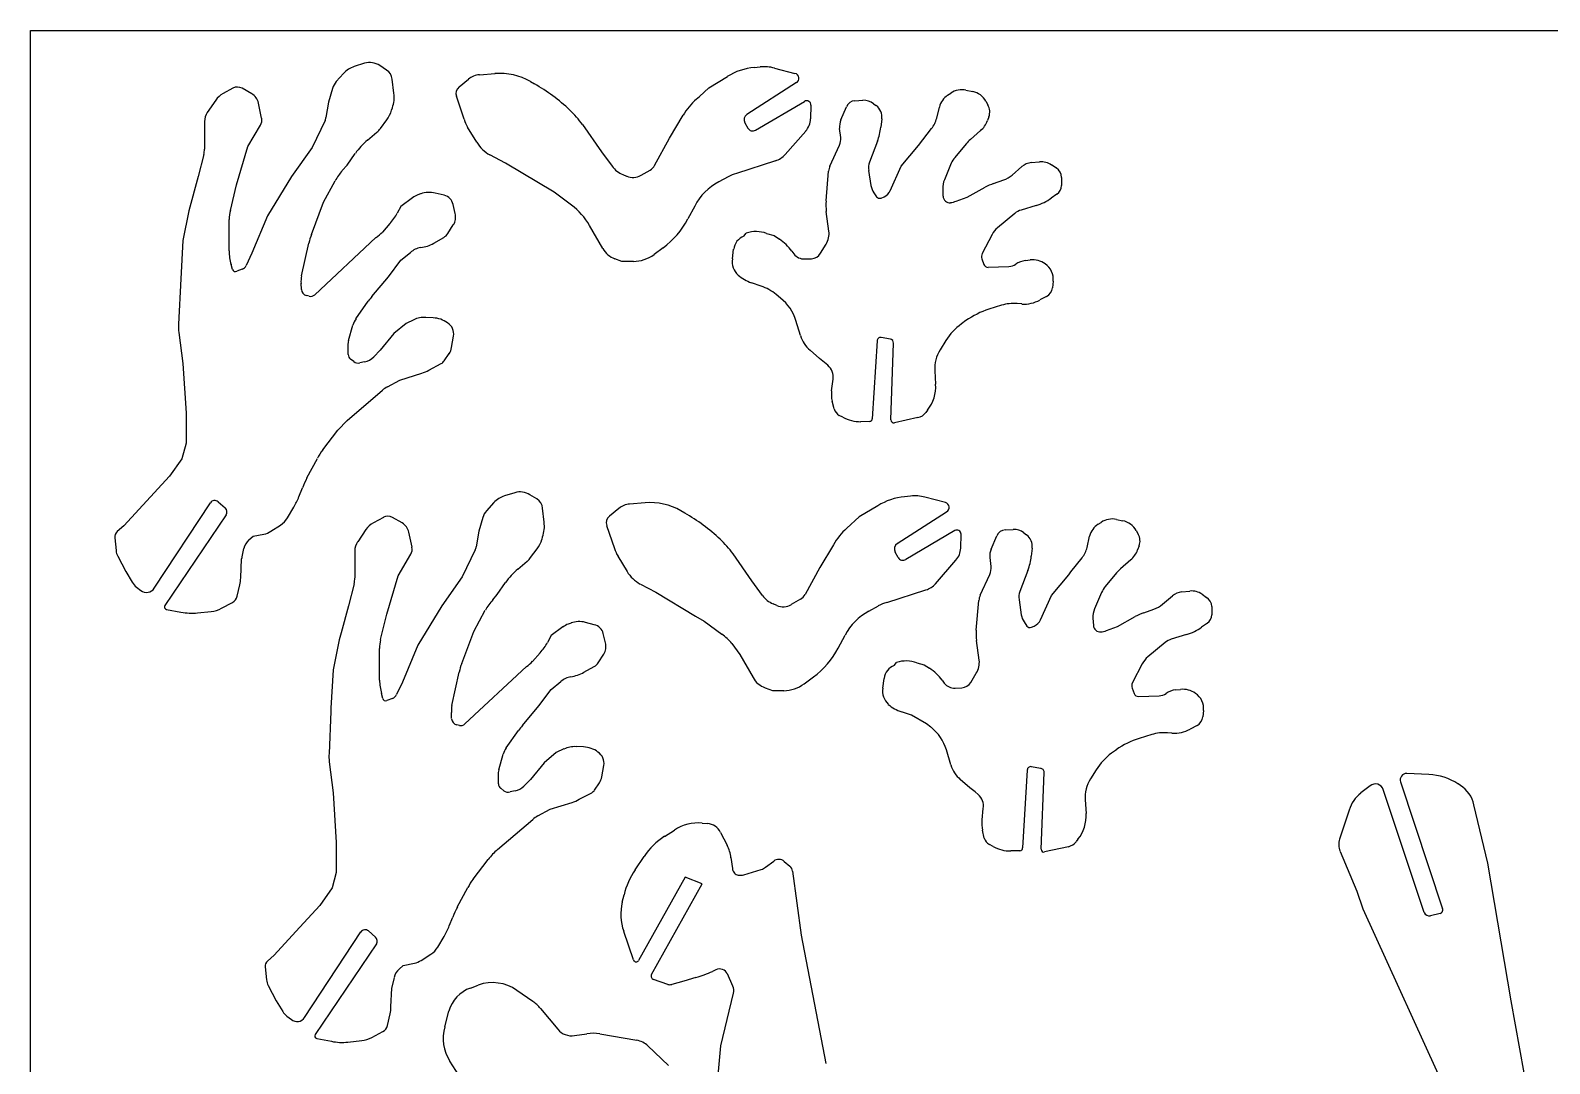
# Model space of a CAD drawing. Extents: x 0 to 611, y 0 to 482.
# Drawn here: x 0 to 250.7, y 311.5 to 482.1 of the extents above; entities that cross this region are included whole.
import ezdxf

# ---------------------------------------------------------------- set-up
doc = ezdxf.new("R2010")
doc.units = 0
doc.layers.add('CYAN', color=4, linetype='CONTINUOUS')

msp = doc.modelspace()

# ---------------------------------------------------------------- linework, layer by layer
at = {"layer": 'CYAN'}
for p, q in [((0, 0), (0, 482.07)), ((0, 482.07), (610.62, 482.07)), ((55.13, 476.65), (53.46, 476.09)), ((51.69, 474.97), (50.47, 473.62)), ((58.78, 475.53), (57.67, 476.26)), ((59.99, 471.71), (59.72, 474.04)), ((70.78, 472.75), (72.31, 474)), ((74.11, 474.73), (76.69, 474.94)), ((111.97, 472.61), (115.03, 474.45)), ((119.48, 475.95), (120.45, 476.05)), ((122.81, 475.84), (126.19, 474.97)), ((33.44, 472.54), (31.81, 471.64)), ((36.53, 471.6), (34.93, 472.51)), ((49.88, 472.47), (49.19, 470.21)), ((82.56, 473.62), (83.18, 473.24)), ((110.41, 471.15), (111.97, 472.61)), ((126.43, 473.45), (118.26, 468.2)), ((151.39, 471.36), (151.91, 471.71)), ((154.41, 472.19), (155.53, 471.98)), ((30.59, 470.53), (29.2, 468.51)), ((38.17, 467.57), (37.64, 470.07)), ((49.19, 470.21), (48.77, 467.68)), ((59.62, 468.89), (59.75, 469.31)), ((71.57, 467.39), (70.32, 471.19)), ((109.91, 470.74), (110.41, 471.15)), ((119.69, 465.59), (127.78, 470.35)), ((128.83, 469.72), (128.76, 467.47)), ((133.76, 467.29), (134.7, 469.45)), ((136.09, 470.45), (137.41, 470.53)), ((139.15, 469.97), (139.6, 469.66)), ((149.58, 467.57), (150.03, 469.41)), ((157.71, 470.38), (158.03, 469.76)), ((28.75, 467.02), (28.75, 462.49)), ((35.91, 462.88), (37.96, 466.42)), ((48.63, 467.19), (46.48, 462.74)), ((57.77, 465.86), (58.82, 467.29)), ((91.15, 466.52), (94.24, 462.04)), ((105.5, 464.27), (107.72, 468.05)), ((117.91, 466.81), (118.43, 465.94)), ((140.51, 467.47), (140.37, 466.07)), ((158.2, 467.81), (157.96, 467.18)), ((55.62, 463.96), (57.18, 465.28)), ((73.69, 463.61), (72.16, 466.11)), ((103.03, 459.78), (105.5, 464.27)), ((127.96, 465.45), (124.55, 461.59)), ((133.76, 464.41), (133.55, 465.9)), ((146.59, 463.05), (148.75, 465.86)), ((156.81, 465.52), (155.14, 464.06)), ((28.61, 461.59), (27.7, 457.94)), ((34.03, 456.58), (35.91, 462.88)), ((46.48, 462.74), (43.07, 457.94)), ((52.28, 459.82), (53.63, 461.77)), ((78.39, 460.13), (75.85, 461.52)), ((94.24, 462.04), (96.01, 459.64)), ((131.96, 459.68), (133.52, 463.12)), ((139.81, 463.78), (138.49, 460.34)), ((143.71, 459.64), (146.59, 463.05)), ((154.45, 463.33), (152.6, 461.11)), ((51.48, 458.92), (52.28, 459.82)), ((86.42, 455.37), (78.39, 460.13)), ((100.78, 458.15), (102.27, 459.02)), ((122.99, 460.55), (116.52, 458.46)), ((138.35, 458.95), (138.73, 456.44)), ((141.9, 455.61), (143.71, 459.64)), ((151.98, 460.13), (150.86, 457.42)), ((162.02, 458.18), (163.66, 459.58)), ((165.19, 460.24), (166.54, 460.37)), ((168.56, 459.85), (169.33, 459.37)), ((27.7, 457.94), (26.17, 452.31)), ((33.02, 452.35), (34.03, 456.58)), ((43.07, 457.94), (39.14, 451.48)), ((48.35, 453.7), (50.3, 457.24)), ((97.78, 458.26), (98.41, 458.01)), ((115.16, 457.91), (113.6, 457.07)), ((131.33, 453.91), (131.75, 458.81)), ((158.96, 456.79), (160.64, 457.39)), ((170.16, 457.8), (170.16, 456.44)), ((63.05, 454.43), (61.15, 453.01)), ((64.41, 455.09), (63.96, 454.91)), ((68.3, 454.85), (66.81, 455.2)), ((89.3, 453.21), (86.42, 455.37)), ((139.22, 455.26), (139.67, 454.6)), ((140.4, 454.4), (140.89, 454.6)), ((150.59, 455.89), (150.62, 454.71)), ((152.78, 453.87), (154.62, 454.54)), ((154.62, 454.54), (157.58, 456.17)), ((169.43, 455.02), (168.49, 454.39)), ((26.17, 452.31), (25.16, 447.37)), ((39.14, 451.48), (36.57, 445.32)), ((46.4, 448.38), (48.35, 453.7)), ((61.15, 453.01), (60.55, 451.89)), ((70.12, 451.85), (69.77, 453.35)), ((109.64, 453.07), (108.53, 450.95)), ((131.78, 448.94), (131.36, 452.2)), ((162.48, 451.85), (159.63, 449.49)), ((165.99, 453.18), (163.52, 452.41)), ((32.81, 445.67), (32.81, 450.88)), ((59.34, 450.19), (58.09, 448.76)), ((68.9, 448.52), (69.8, 449.95)), ((94.48, 446.05), (92.29, 449.87)), ((25.16, 447.37), (24.82, 441.05)), ((44.77, 441.53), (45.95, 446.96)), ((57.04, 447.89), (46.93, 438.44)), ((66.57, 446.92), (68.24, 447.89)), ((117.74, 448.1), (118.16, 448.59)), ((121.49, 448.55), (122.74, 448.21)), ((122.74, 448.21), (123.61, 447.62)), ((130.39, 445.28), (131.33, 446.78)), ((158.72, 448.38), (157.09, 445.25)), ((36.57, 445.32), (35.63, 443.27)), ((59.09, 441.4), (61.15, 444.14)), ((61.15, 444.14), (62.71, 445.43)), ((97.64, 443.93), (96.46, 444.38)), ((99.52, 443.93), (97.64, 443.93)), ((104.42, 446.19), (102.93, 445.08)), ((115.86, 444.35), (116.07, 445.95)), ((125.66, 445.63), (126.01, 445.18)), ((127.78, 444.35), (128.93, 444.38)), ((157.02, 444.35), (157.37, 443.44)), ((164.25, 444.07), (165.02, 444.17)), ((33.37, 442.61), (33.13, 443.44)), ((34.93, 442.64), (34.06, 442.3)), ((56.38, 438.16), (59.09, 441.4)), ((158.06, 442.96), (161.5, 443.09)), ((24.82, 441.05), (24.47, 433.57)), ((44.74, 439.31), (44.67, 440.32)), ((120.59, 439.86), (118.99, 440.42)), ((168.8, 440.66), (168.67, 439.58)), ((45.99, 438.19), (45.57, 438.3)), ((53.74, 434.48), (55.76, 437.39)), ((123.82, 437.88), (123.09, 438.47)), ((160.29, 436.7), (158.2, 436.04)), ((163.63, 436.91), (162.86, 436.98)), ((167.72, 438.16), (166.61, 437.57)), ((63.26, 434.3), (62.02, 433.71)), ((66.46, 434.62), (65.28, 434.68)), ((127.12, 431.69), (126.36, 434.16)), ((154.41, 434.16), (153.65, 433.61)), ((24.5, 432.18), (25.16, 427.07)), ((52.49, 430.86), (53.22, 433.4)), ((59.96, 432.01), (57.74, 429.29)), ((62.02, 433.71), (59.96, 432.01)), ((69.52, 429.71), (69.83, 431.59)), ((141.93, 431.11), (140.41, 431.38)), ((52.45, 428.57), (52.45, 430.41)), ((57.74, 429.29), (56.66, 428.18)), ((130.22, 427.91), (128.69, 429.26)), ((139.74, 430.82), (138.94, 417.97)), ((142.03, 417.76), (142.45, 430.44)), ((151.11, 430.86), (150.14, 429.33)), ((25.16, 427.07), (25.69, 418.87)), ((53.36, 427.39), (52.84, 427.8)), ((55.16, 427.35), (54.37, 427.18)), ((65.77, 425.99), (67.82, 427.07)), ((68.3, 427.52), (69.14, 428.71)), ((131.09, 427.24), (130.22, 427.91)), ((131.61, 426.79), (131.09, 427.24)), ((58.96, 423.25), (60.97, 424.33)), ((60.97, 424.33), (64.58, 425.47)), ((132.23, 422.59), (132.48, 424.5)), ((149.27, 425.89), (149.41, 423.67)), ((52.31, 417.68), (58.09, 422.66)), ((25.69, 418.87), (25.69, 413.93)), ((132.65, 419.6), (132.34, 420.88)), ((148.09, 419.39), (147.81, 419)), ((50.75, 416.09), (52.31, 417.68)), ((134.08, 418.21), (133.49, 418.52)), ((138.49, 417.51), (137.03, 417.47)), ((146.48, 418.17), (142.6, 417.3)), ((25.69, 413.93), (24.99, 411.36)), ((48.25, 412.82), (50.75, 416.09)), ((24.99, 411.36), (22.94, 408.47)), ((45.64, 408.19), (47.38, 411.43)), ((22.94, 408.47), (15.43, 400.27)), ((44.32, 405.1), (44.91, 406.56)), ((20.44, 389.98), (29.72, 404.09)), ((30.97, 404.27), (32.15, 403.26)), ((76.48, 404.13), (75.29, 402.77)), ((79.95, 405.76), (78.25, 405.24)), ((83.6, 404.72), (82.45, 405.41)), ((101.47, 404.09), (98.9, 403.88)), ((145.27, 405.2), (144.29, 405.1)), ((151.01, 404.12), (147.64, 405.03)), ((32.29, 402.11), (22.21, 387.16)), ((42.41, 401.59), (43.49, 403.36)), ((58.26, 401.69), (56.63, 400.79)), ((61.36, 400.76), (59.75, 401.66)), ((74.67, 401.66), (74.01, 399.4)), ((84.79, 400.9), (84.54, 403.22)), ((97.12, 403.15), (95.56, 401.9)), ((108.01, 402.39), (107.35, 402.77)), ((136.79, 401.77), (134.74, 399.89)), ((139.85, 403.61), (136.79, 401.77)), ((143.08, 397.35), (151.21, 402.6)), ((179.23, 401.35), (180.31, 401.14)), ((15.43, 400.27), (14.35, 399.33)), ((36.77, 398.57), (38.55, 398.92)), ((39.7, 399.4), (41.3, 400.41)), ((55.37, 399.68), (54.02, 397.66)), ((62.99, 396.76), (62.47, 399.23)), ((74.01, 399.4), (73.59, 396.83)), ((95.11, 400.34), (96.4, 396.55)), ((152.57, 399.5), (144.47, 394.74)), ((153.54, 396.62), (153.61, 398.92)), ((160.91, 399.61), (162.2, 399.68)), ((163.97, 399.16), (164.42, 398.81)), ((176.21, 400.55), (176.73, 400.86)), ((182.5, 399.5), (182.85, 398.92)), ((13.94, 398.32), (14.15, 396.2)), ((34.93, 395.16), (35.24, 396.55)), ((36.08, 397.97), (36.77, 398.57)), ((73.42, 396.31), (71.26, 391.89)), ((82.56, 395.05), (83.63, 396.48)), ((84.44, 398.05), (84.54, 398.46)), ((132.55, 397.18), (130.29, 393.42)), ((158.58, 396.44), (159.49, 398.63)), ((165.33, 396.62), (165.19, 395.26)), ((174.4, 396.73), (174.82, 398.6)), ((182.99, 397), (182.74, 396.31)), ((14.42, 395.26), (15.74, 392.76)), ((34.73, 391.68), (34.87, 394.85)), ((53.53, 396.17), (53.53, 391.68)), ((60.7, 392.03), (62.78, 395.61)), ((80.44, 393.14), (82, 394.43)), ((96.98, 395.26), (98.48, 392.76)), ((119.06, 391.19), (115.97, 395.68)), ((143.22, 395.05), (142.73, 395.96)), ((149.37, 390.71), (152.74, 394.6)), ((158.55, 393.56), (158.38, 395.05)), ((171.73, 392.69), (173.57, 395.02)), ((181.6, 394.67), (179.93, 393.21)), ((15.74, 392.76), (16.82, 390.99)), ((58.85, 385.7), (60.7, 392.03)), ((71.26, 391.89), (67.89, 387.1)), ((120.83, 388.8), (119.06, 391.19)), ((130.29, 393.42), (127.85, 388.97)), ((156.77, 388.83), (158.34, 392.27)), ((164.63, 392.93), (163.31, 389.46)), ((168.53, 388.8), (171.41, 392.2)), ((171.41, 392.2), (171.73, 392.69)), ((179.27, 392.52), (177.39, 390.26)), ((17.52, 390.19), (18.25, 389.63)), ((34.13, 388.66), (34.55, 390.57)), ((53.43, 390.71), (52.52, 387.1)), ((76.3, 388.07), (77.06, 388.97)), ((77.06, 388.97), (78.42, 390.92)), ((100.67, 390.67), (103.21, 389.32)), ((103.21, 389.32), (109.78, 385.36)), ((141.34, 387.65), (147.81, 389.7)), ((166.72, 384.77), (168.53, 388.8)), ((176.8, 389.29), (175.65, 386.57)), ((186.85, 387.34), (188.48, 388.73)), ((190.01, 389.39), (191.36, 389.53)), ((193.38, 389), (194.11, 388.48)), ((22.45, 386.5), (24.85, 386.05)), ((27.6, 385.91), (29.86, 386.15)), ((31.56, 386.68), (33.37, 387.65)), ((52.52, 387.1), (51.31, 382.64)), ((67.89, 387.1), (63.96, 380.59)), ((73.17, 382.82), (75.08, 386.36)), ((123.2, 387.16), (122.57, 387.41)), ((127.09, 388.17), (125.59, 387.3)), ((138.39, 386.19), (139.95, 387.06)), ((156.11, 383.06), (156.53, 387.97)), ((163.17, 388.1), (163.55, 385.6)), ((183.79, 385.95), (185.42, 386.54)), ((194.98, 386.96), (194.98, 385.6)), ((57.81, 381.5), (58.85, 385.7)), ((89.23, 384.25), (88.78, 384.07)), ((93.05, 383.96), (91.6, 384.35)), ((109.78, 385.36), (111.2, 384.56)), ((111.2, 384.56), (114.12, 382.4)), ((164.01, 384.42), (164.46, 383.75)), ((165.22, 383.55), (165.68, 383.75)), ((175.37, 385.04), (175.45, 383.86)), ((177.6, 382.99), (179.44, 383.69)), ((179.44, 383.69), (182.36, 385.32)), ((194.25, 384.21), (193.31, 383.55)), ((50.99, 381.46), (49.95, 376.52)), ((51.31, 382.64), (50.99, 381.46)), ((71.19, 377.57), (73.17, 382.82)), ((85.93, 382.16), (85.34, 381.05)), ((87.88, 383.59), (85.93, 382.16)), ((94.93, 380.98), (94.55, 382.51)), ((133.31, 380.11), (134.46, 382.23)), ((156.6, 378.09), (156.15, 381.36)), ((190.81, 382.33), (188.3, 381.56)), ((57.64, 374.83), (57.64, 380.04)), ((63.96, 380.59), (61.39, 374.48)), ((84.16, 379.34), (82.87, 377.92)), ((93.72, 377.68), (94.62, 379.1)), ((115.79, 380.87), (117.11, 379.06)), ((117.11, 379.06), (119.27, 375.24)), ((187.3, 381.05), (184.45, 378.68)), ((49.95, 376.52), (49.6, 370.2)), ((69.56, 370.65), (70.78, 376.15)), ((81.86, 377.05), (71.71, 367.59)), ((91.36, 376.11), (93.05, 377.05)), ((142.56, 377.26), (142.97, 377.72)), ((146.31, 377.68), (147.53, 377.36)), ((147.53, 377.36), (148.4, 376.77)), ((183.51, 377.5), (181.88, 374.41)), ((61.39, 374.48), (60.45, 372.46)), ((85.93, 373.26), (87.53, 374.58)), ((127.72, 374.23), (129.25, 375.34)), ((140.68, 373.5), (140.89, 375.1)), ((150.49, 374.79), (150.83, 374.33)), ((155.21, 374.44), (156.11, 375.97)), ((58.15, 371.8), (57.95, 372.6)), ((59.75, 371.8), (58.82, 371.45)), ((83.92, 370.55), (85.93, 373.26)), ((121.25, 373.57), (122.47, 373.09)), ((122.47, 373.09), (124.34, 373.09)), ((152.6, 373.5), (153.72, 373.57)), ((181.84, 373.47), (182.15, 372.6)), ((182.89, 372.14), (186.29, 372.25)), ((189.04, 373.22), (189.83, 373.3)), ((49.57, 369.64), (49.29, 362.72)), ((49.6, 370.2), (49.57, 369.64)), ((69.52, 368.46), (69.49, 369.47)), ((81.2, 367.31), (83.92, 370.55)), ((145.41, 369.02), (143.78, 369.58)), ((147.91, 367.63), (145.41, 369.02)), ((193.63, 369.82), (193.49, 368.74)), ((70.81, 367.35), (70.39, 367.45)), ((78.53, 363.63), (80.58, 366.52)), ((148.64, 367.03), (147.91, 367.63)), ((188.41, 366.06), (187.68, 366.13)), ((192.55, 367.31), (191.4, 366.73)), ((91.28, 363.8), (90.07, 363.84)), ((185.08, 365.82), (183.02, 365.2)), ((49.33, 361.34), (49.95, 356.19)), ((77.31, 360.01), (78.04, 362.59)), ((84.79, 361.16), (82.56, 358.42)), ((86.8, 362.86), (84.79, 361.16)), ((88.05, 363.46), (86.8, 362.86)), ((151.91, 360.82), (151.18, 363.32)), ((179.23, 363.32), (178.43, 362.76)), ((77.24, 357.72), (77.24, 359.56)), ((94.31, 358.87), (94.66, 360.74)), ((164.53, 359.98), (163.76, 347.12)), ((166.72, 360.26), (165.22, 360.53)), ((166.82, 346.91), (167.31, 359.6)), ((175.9, 360.01), (174.96, 358.52)), ((230.82, 359.25), (227.17, 359.42)), ((49.95, 356.19), (50.47, 348.02)), ((78.14, 356.57), (77.66, 356.96)), ((79.99, 356.54), (79.19, 356.36)), ((82.56, 358.42), (81.44, 357.34)), ((90.59, 355.15), (92.64, 356.23)), ((93.13, 356.68), (93.92, 357.86)), ((155.04, 357.06), (153.47, 358.42)), ((155.91, 356.4), (155.04, 357.06)), ((156.43, 355.94), (155.91, 356.4)), ((221.12, 357.37), (219.59, 356.19)), ((230.06, 336.48), (223.28, 356.75)), ((226.13, 358.03), (233.08, 337.07)), ((236.03, 357.44), (235.62, 357.68)), ((85.79, 353.51), (89.41, 354.62)), ((157.06, 351.74), (157.27, 353.65)), ((174.09, 355.04), (174.23, 352.82)), ((240.55, 344.58), (238.26, 354.25)), ((77.1, 346.84), (82.91, 351.81)), ((83.74, 352.4), (85.79, 353.51)), ((110.86, 351.22), (111.76, 351.15)), ((217.64, 353.38), (216.08, 348.58)), ((104.67, 349.03), (106.3, 350.07)), ((113.92, 349.69), (114.99, 347.57)), ((157.44, 348.75), (157.16, 350.04)), ((172.9, 348.55), (172.6, 348.16)), ((50.47, 348.02), (50.47, 343.09)), ((158.9, 347.36), (158.27, 347.68)), ((163.28, 346.66), (161.82, 346.63)), ((171.31, 347.33), (167.38, 346.46)), ((216.15, 346.56), (218.9, 339.99)), ((73.07, 341.94), (75.57, 345.2)), ((99.8, 343.5), (101.3, 345.73)), ((115.62, 345.52), (115.86, 343.71)), ((117.74, 342.7), (120.62, 343.57)), ((121.32, 343.96), (122.68, 344.96)), ((124.41, 344.89), (125.35, 344.09)), ((244.41, 321.91), (240.55, 344.58)), ((50.47, 343.09), (49.78, 340.51)), ((108.07, 342.32), (100.39, 328.55)), ((102.51, 326.23), (110.89, 341.17)), ((110.89, 341.17), (108.07, 342.32)), ((125.8, 343.3), (127.19, 332.72)), ((49.78, 340.51), (47.76, 337.63)), ((70.46, 337.35), (72.2, 340.58)), ((97.68, 338.15), (97.99, 339.37)), ((218.9, 339.99), (219.94, 337.07)), ((47.76, 337.63), (43.8, 333.35)), ((219.94, 337.07), (234.33, 305.51)), ((232.66, 336.31), (231.07, 335.92)), ((69.14, 334.25), (69.7, 335.72)), ((43.8, 333.35), (40.22, 329.42)), ((45.26, 319.13), (54.54, 333.25)), ((57.11, 331.27), (47, 316.32)), ((55.79, 333.42), (56.94, 332.41)), ((67.23, 330.74), (68.27, 332.51)), ((99.52, 328.63), (97.93, 333.35)), ((127.19, 332.72), (131.26, 311.52)), ((40.22, 329.42), (39.14, 328.45)), ((64.52, 328.55), (66.08, 329.56)), ((38.76, 327.47), (38.96, 325.36)), ((60.86, 327.13), (61.53, 327.72)), ((61.53, 327.72), (63.37, 328.1)), ((113.15, 327.02), (112.56, 326.75)), ((115.93, 324.31), (115.03, 326.33)), ((39.25, 324.42), (40.57, 321.91)), ((59.51, 320.87), (59.68, 324)), ((59.68, 324), (60.07, 325.7)), ((72.62, 324), (73.9, 324.49)), ((80.3, 323.62), (82.91, 321.81)), ((105.19, 324.59), (102.86, 325.39)), ((107.87, 325.15), (105.88, 324.59)), ((109.85, 325.74), (107.87, 325.15)), ((40.57, 321.91), (41.65, 320.14)), ((113.98, 314.44), (116.07, 323.13)), ((248.38, 300.01), (244.41, 321.91)), ((42.34, 319.37), (43.07, 318.79)), ((58.96, 317.81), (59.37, 319.76)), ((68.38, 317.6), (69.07, 320.18)), ((84.19, 320.63), (85.62, 318.92)), ((85.62, 318.92), (87.04, 317.18)), ((56.35, 315.83), (58.19, 316.81)), ((89.79, 316.15), (91.84, 316.46)), ((94, 316.42), (100.08, 315.38)), ((47.27, 315.69), (49.67, 315.2)), ((52.42, 315.07), (54.68, 315.31)), ((101.92, 314.44), (105.33, 311.21)), ((112.84, 302.41), (113.98, 314.44)), ((71.23, 308.84), (69.25, 311.9))]:
    msp.add_line(p, q, dxfattribs=at)
for centre, radius, start, end in [((55.99, 473.76), 3.01, 56.1706, 106.6222), ((54.55, 472.4), 3.85, 106.4657, 137.9979), ((57.67, 473.79), 2.06, 6.7629, 57.3719), ((74.37, 471.51), 3.24, 94.5423, 129.5847), ((77.47, 464.72), 10.25, 60.2548, 94.4151), ((120.5, 465.56), 10.45, 95.6239, 121.6163), ((121.06, 469.51), 6.57, 74.5151, 95.3321), ((126, 474.16), 0.831, 300.8267, 77.0722), ((33.53, 468.52), 3.56, 118.9697, 145.718), ((34.15, 471.19), 1.53, 59.3332, 117.9061), ((35.35, 469.58), 2.34, 12.1727, 59.7483), ((52.74, 471.73), 2.95, 140.236, 165.4403), ((54.54, 471.04), 5.5, 341.6121, 6.9668), ((71.67, 471.64), 1.43, 129.0059, 198.4061), ((67.79, 446.3), 31.03, 46.8207, 60.2541), ((153.74, 468.98), 3.28, 78.1338, 123.8512), ((154.86, 468.79), 3.26, 29.2199, 78.2588), ((54.17, 470.61), 5.72, 324.4546, 342.4153), ((75.06, 454.42), 20.13, 36.9433, 46.0744), ((117.82, 462.04), 11.75, 132.2946, 149.2383), ((128.14, 469.77), 0.687, 356.3956, 121.3868), ((136.2, 468.84), 1.62, 93.8893, 157.9302), ((137.52, 467.88), 2.65, 52.0314, 92.4076), ((138.12, 467.76), 2.41, 352.9719, 51.9778), ((153.24, 468.63), 3.3, 124.0959, 166.2758), ((156.02, 468.6), 2.32, 340.2445, 29.9849), ((31.37, 467.04), 2.62, 145.9415, 180.5334), ((36.58, 467.27), 1.62, 328.5185, 10.7135), ((46.99, 467.92), 1.8, 336.0773, 352.2188), ((77.66, 469.4), 6.41, 198.2806, 210.9296), ((118.78, 467.33), 1.01, 120.9638, 210.9638), ((125.56, 467.57), 3.2, 318.421, 358.0938), ((136.23, 466.21), 2.69, 156.2701, 186.5717), ((145.11, 468.7), 4.61, 322.0522, 345.7901), ((154.16, 468.56), 4.04, 311.0007, 340.0173), ((62.55, 455.67), 10.8, 129.9315, 145.6619), ((55.07, 468), 3.45, 307.7543, 321.664), ((119.23, 466.39), 0.918, 209.327, 299.6531), ((131.36, 464.2), 2.41, 333.4032, 4.9052), ((130.71, 467.21), 9.72, 339.3507, 353.2837), ((159.23, 459.48), 6.14, 131.7232, 141.1651), ((24.89, 462.62), 3.85, 344.4994, 358.0657), ((78.62, 466.55), 5.74, 210.7937, 241.1483), ((121.93, 463.83), 3.45, 287.8642, 319.5159), ((57.98, 453.07), 8.74, 138.045, 151.5037), ((99.55, 462.33), 4.44, 217.2839, 246.5906), ((101.24, 460.81), 2.06, 299.8483, 330.1517), ((134.39, 458.63), 2.65, 156.7114, 176.1477), ((141.07, 459.38), 2.75, 159.5862, 189.0904), ((155.44, 458.61), 3.78, 138.6245, 156.2967), ((165.48, 457.46), 2.79, 95.9389, 130.7291), ((166.83, 457.34), 3.04, 55.4755, 95.4911), ((168.3, 457.81), 1.86, 359.5705, 56.5061), ((99.46, 460.42), 2.63, 246.5715, 300.1103), ((118.16, 448.59), 9.63, 118.2452, 152.2725), ((118.85, 450.78), 8.02, 106.9163, 117.3842), ((141.51, 456.91), 2.81, 189.4379, 215.7605), ((154.04, 456.05), 3.46, 156.8042, 182.6656), ((162.03, 448.12), 9.2, 109.4974, 118.9787), ((159.12, 461.63), 4.51, 289.7075, 310.1555), ((168.49, 456.4), 1.67, 304.1146, 1.4095), ((65.1, 451.67), 3.43, 109.3259, 126.5035), ((65.79, 451.24), 4.09, 75.4983, 109.6549), ((67.81, 452.9), 2.01, 13.0607, 75.7772), ((139.4, 453.22), 8.1, 175.1701, 187.2504), ((140.17, 454.98), 0.625, 217.2085, 291.4016), ((140.07, 456.44), 2.01, 294.2316, 335.7684), ((151.77, 454.77), 1.15, 183.2325, 275.0227), ((151.23, 457.89), 4.3, 278.5856, 291.0882), ((163.44, 461.64), 8.84, 286.7942, 304.898), ((39, 450.74), 6.19, 164.9727, 178.7013), ((52.9, 456.05), 8.71, 317.6846, 331.4693), ((67.8, 451.26), 2.39, 326.67, 14.4053), ((82.96, 444.52), 10.76, 29.8345, 53.8661), ((164.35, 449.63), 2.91, 106.5665, 129.956), ((96.06, 457.54), 14.1, 306.3734, 332.1394), ((119.78, 443.85), 5.01, 69.9266, 108.8369), ((128.47, 448.51), 3.34, 328.7875, 7.3066), ((161.95, 446.67), 3.65, 129.4708, 152.0854), ((56.5, 444.4), 10.86, 158.5004, 166.3791), ((54.18, 452.4), 5.34, 302.4903, 317.1209), ((63.65, 452.29), 6.11, 277.164, 298.5562), ((67.29, 449.56), 1.91, 299.6657, 327.1223), ((118.78, 445.58), 2.73, 112.33, 172.1635), ((119.12, 440.92), 8.07, 35.7435, 56.1293), ((41.08, 445.69), 8.27, 180.167, 195.7904), ((65.05, 442.66), 3.62, 100.174, 130.1698), ((97.78, 447.96), 3.82, 210.0599, 249.7169), ((99.5, 449.6), 5.67, 270.175, 307.1784), ((118.93, 443.93), 3.1, 172.1608, 226.6252), ((127.66, 446.39), 2.04, 216.1693, 273.3723), ((128.8, 446.23), 1.85, 274.0582, 329.3146), ((158.09, 444.72), 1.13, 151.7554, 199.1571), ((164.61, 440.54), 3.55, 95.8404, 124.1597), ((165.38, 440.59), 3.6, 54.2561, 95.777), ((33.85, 442.75), 0.498, 196.1799, 295.1576), ((34.47, 443.86), 1.31, 290.9049, 332.8508), ((48.95, 440.57), 4.29, 167.016, 183.41), ((121.32, 447.03), 7.01, 229.8291, 250.5798), ((158.06, 443.69), 0.736, 199.8725, 270.2761), ((161.4, 445.22), 2.13, 272.8808, 305.0944), ((165.83, 441.02), 2.99, 353.1865, 56.5167), ((45.84, 439.37), 1.1, 183.2527, 255.9547), ((117.78, 431.83), 8.51, 51.3376, 70.6933), ((166.83, 439.78), 1.85, 299.0253, 353.9299), ((46.23, 439.17), 1.01, 256.0118, 313.4392), ((64.83, 430.66), 11.3, 138.3968, 143.4154), ((119.06, 431.9), 7.64, 17.1692, 51.4389), ((162.31, 430.1), 6.9, 85.481, 107.0524), ((164.01, 442.24), 5.35, 265.8313, 299.0801), ((56.62, 432.42), 3.53, 144.434, 163.9739), ((65, 430.61), 4.09, 86.0807, 115.1587), ((66.3, 430.29), 4.33, 53.769, 87.9063), ((67.76, 431.98), 2.11, 349.29, 58.5767), ((161.99, 423.63), 12.97, 106.9607, 125.7334), ((32.63, 433.09), 8.18, 176.599, 186.3639), ((132.13, 433.2), 5.23, 196.748, 228.8511), ((140.34, 430.78), 0.603, 83.8208, 176.0943), ((159.23, 425.91), 9.51, 125.9348, 148.6152), ((54.08, 430.51), 1.63, 167.4875, 183.3646), ((67.02, 430.09), 2.53, 326.8577, 351.4334), ((141.82, 430.49), 0.629, 355.8048, 80.3727), ((155.2, 426.22), 5.94, 148.438, 183.1603), ((53.4, 428.56), 0.948, 179.6374, 233.4927), ((54.09, 428.36), 1.21, 233.144, 283.3194), ((54.49, 430.32), 3.05, 282.8619, 315.4814), ((67.19, 428.23), 1.32, 298.5383, 327.8135), ((129.91, 424.83), 2.59, 352.5979, 48.9738), ((62.24, 432.38), 7.3, 288.7478, 298.9071), ((61.02, 419.26), 4.49, 117.3318, 130.7748), ((136.85, 422.01), 4.66, 172.8639, 193.9873), ((143.08, 423.28), 6.34, 322.1701, 3.5342), ((134.3, 420.01), 1.69, 193.926, 241.4263), ((145.99, 420.42), 2.3, 282.2926, 322.0438), ((136.94, 423.42), 5.94, 241.2496, 270.9515), ((138.46, 418), 0.487, 274.2638, 356.4951), ((142.5, 417.76), 0.467, 180.0995, 281.9886), ((56.41, 406.75), 10.18, 143.3683, 152.6209), ((59.15, 401.15), 15.23, 152.4767, 159.208), ((30.42, 403.62), 0.849, 49.7002, 146.0992), ((33.57, 409.19), 11.5, 329.5808, 339.2014), ((79.26, 401.47), 3.85, 120.4075, 136.3063), ((79.45, 401.53), 3.9, 108.0286, 123.325), ((80.82, 402.88), 3.01, 57.2687, 106.8945), ((82.49, 402.98), 2.07, 6.8231, 57.3117), ((99.19, 400.66), 3.24, 95.1547, 129.6445), ((102.27, 393.91), 10.21, 60.1948, 94.4751), ((145.31, 394.7), 10.45, 95.6028, 121.5452), ((145.98, 398.66), 6.58, 75.4205, 96.1603), ((150.81, 403.32), 0.826, 299.1296, 76.1188), ((31.58, 402.61), 0.865, 325.0048, 48.728), ((39.3, 403.4), 3.6, 303.7789, 329.8197), ((58.97, 400.34), 1.53, 59.3359, 117.9034), ((77.5, 400.81), 2.96, 138.2955, 163.2819), ((96.47, 400.79), 1.43, 129.1206, 198.4096), ((92.64, 375.45), 31.01, 46.8579, 60.2931), ((178.56, 398.13), 3.29, 78.1737, 123.8113), ((15.09, 398.44), 1.16, 129.6154, 185.7273), ((37.86, 402.13), 3.29, 282.0747, 303.8873), ((58.29, 397.64), 3.56, 117.9069, 145.1216), ((60.17, 398.73), 2.35, 12.2074, 59.7136), ((79.32, 400.22), 5.51, 341.3904, 7.0766), ((142.67, 391.24), 11.74, 132.5378, 149.6189), ((152.92, 398.9), 0.695, 1.0479, 120.1741), ((160.97, 397.99), 1.62, 92.0687, 156.4153), ((162.39, 397.04), 2.65, 53.1579, 94.0839), ((162.97, 396.93), 2.38, 352.561, 52.3886), ((178.01, 397.79), 3.3, 123.1849, 165.7731), ((179.63, 397.94), 3.27, 28.6353, 77.9773), ((180.83, 397.81), 2.31, 339.5332, 28.7147), ((16.79, 396.47), 2.66, 185.678, 206.9825), ((37.67, 396.08), 2.47, 130.1253, 169.0917), ((56.15, 396.14), 2.62, 144.5544, 179.4061), ((61.39, 396.46), 1.62, 328.5934, 10.6385), ((71.82, 397.13), 1.8, 332.7498, 350.3803), ((79.03, 399.83), 5.69, 323.9315, 341.7157), ((102.49, 398.55), 6.41, 198.1566, 210.8517), ((99.85, 383.56), 20.17, 36.9509, 46.0667), ((143.62, 396.48), 1.02, 121.482, 210.4455), ((150.32, 396.73), 3.23, 318.7648, 358.0446), ((161.05, 395.37), 2.7, 156.5324, 186.7927), ((169.89, 397.88), 4.66, 322.1677, 345.6747), ((178.97, 397.74), 4.03, 310.6144, 339.2321), ((36.42, 394.68), 1.57, 162.2108, 173.9008), ((79.72, 397.03), 3.46, 311.2424, 325.1495), ((143.99, 395.49), 0.888, 209.5698, 302.3577), ((155.52, 396.35), 9.73, 339.4556, 353.5865), ((28.04, 392.16), 6.7, 346.2815, 355.9005), ((49.67, 391.59), 3.86, 346.7361, 1.2827), ((87.38, 384.83), 10.83, 129.866, 145.8022), ((103.38, 395.71), 5.72, 211.0363, 241.6954), ((156.16, 393.29), 2.41, 335.0417, 6.3812), ((184.04, 388.62), 6.16, 131.8292, 140.7168), ((19.43, 392.54), 3.04, 210.7978, 230.9658), ((19.19, 390.78), 1.48, 230.617, 327.4411), ((32.64, 388.99), 1.53, 298.4631, 347.3619), ((124.4, 391.46), 4.45, 216.7772, 245.71), ((126.02, 389.95), 2.07, 301.0324, 332.0402), ((146.78, 393.01), 3.47, 287.3244, 318.413), ((159.18, 387.7), 2.66, 154.7561, 174.1957), ((165.89, 388.5), 2.75, 159.5943, 188.2821), ((180.31, 387.83), 3.8, 140.2289, 157.4284), ((190.31, 386.59), 2.81, 96.1021, 130.566), ((191.66, 386.5), 3.04, 55.438, 95.5286), ((22.56, 386.91), 0.424, 144.0384, 255.9279), ((29.35, 390.85), 4.72, 276.1468, 297.9168), ((82.76, 382.17), 8.74, 137.5651, 151.3214), ((124.26, 389.57), 2.64, 246.2373, 300.3609), ((142.96, 377.72), 9.63, 118.3723, 152.0634), ((143.75, 379.99), 8.03, 107.4976, 118.3022), ((178.8, 385.22), 3.43, 156.6792, 182.8693), ((183.98, 390.79), 4.49, 288.7109, 309.6841), ((193.12, 386.91), 1.86, 1.5604, 57.8807), ((26.67, 394.84), 8.97, 258.3034, 275.9469), ((89.93, 380.84), 3.43, 109.5915, 126.8288), ((90.58, 380.39), 4.09, 75.6473, 109.2939), ((92.61, 382.01), 2.01, 14.3923, 77.2346), ((166.33, 386), 2.81, 188.0585, 214.1334), ((164.97, 384.12), 0.625, 215.9188, 294.1061), ((164.87, 385.62), 2.04, 293.4822, 335.1776), ((176.56, 383.89), 1.11, 181.4449, 275.1474), ((186.78, 377.27), 9.18, 109.0341, 118.7562), ((193.31, 385.59), 1.67, 304.1295, 0.3942), ((63.82, 380.04), 6.19, 166.3785, 180.0104), ((107.71, 373.71), 10.8, 41.544, 53.6027), ((164.18, 382.38), 8.1, 175.17, 187.2505), ((176.19, 387.1), 4.34, 276.1893, 288.9456), ((189.1, 378.77), 2.91, 105.8712, 128.345), ((188.25, 390.77), 8.81, 286.875, 305.0396), ((77.65, 385.12), 8.7, 318.4107, 332.0941), ((92.61, 380.4), 2.39, 327.1347, 14), ((120.83, 386.65), 14.1, 306.6692, 332.3425), ((186.8, 375.85), 3.68, 129.8162, 153.434), ((81.38, 373.83), 10.86, 159.8567, 167.6786), ((78.9, 381.5), 5.34, 303.6416, 317.9531), ((92.11, 378.71), 1.91, 299.5565, 327.2613), ((143.57, 374.75), 2.7, 111.9625, 172.531), ((144.57, 372.96), 5.03, 69.758, 108.5963), ((143.99, 370.03), 8.05, 36.2238, 56.8177), ((153.28, 377.74), 3.34, 328.0726, 6.0805), ((65.9, 374.85), 8.26, 180.1607, 195.7967), ((89.88, 371.81), 3.63, 100.8116, 130.3229), ((88.34, 381.47), 6.15, 278.035, 299.4069), ((122.57, 377.15), 3.82, 210.0599, 249.7169), ((124.3, 378.75), 5.67, 270.4511, 307.0903), ((152.5, 375.56), 2.07, 216.5252, 273.0164), ((153.64, 375.41), 1.84, 272.44, 328.1878), ((182.89, 373.9), 1.13, 153.4055, 202.1893), ((58.63, 371.9), 0.487, 191.9295, 292.8944), ((59.27, 373), 1.29, 291.8498, 335.6265), ((143.72, 373.04), 3.07, 171.3241, 226.0845), ((182.84, 372.88), 0.737, 202.2774, 273.8808), ((186.26, 374.4), 2.15, 270.7424, 303.041), ((189.48, 369.7), 3.55, 97.2581, 125.305), ((190.2, 369.75), 3.56, 53.878, 95.9651), ((190.63, 370.13), 3.01, 354.0484, 56.2126), ((73.76, 369.8), 4.28, 168.5706, 184.4578), ((146.09, 376.17), 6.99, 229.9358, 250.7098), ((191.65, 368.93), 1.85, 299.044, 354.1332), ((70.63, 368.53), 1.11, 183.7756, 257.8191), ((71.03, 368.33), 1.01, 257.183, 312.4908), ((89.79, 359.96), 11.3, 139.4075, 144.5449), ((143.89, 361.05), 7.64, 17.2792, 51.5412), ((187.18, 359.24), 6.91, 85.8858, 107.779), ((188.8, 371.37), 5.32, 265.849, 299.2817), ((81.45, 361.63), 3.54, 145.6747, 164.3997), ((89.84, 359.56), 4.28, 86.9238, 114.6448), ((91.08, 359.51), 4.3, 52.807, 87.3419), ((186.81, 352.78), 12.99, 106.9704, 125.7237), ((57.46, 362.24), 8.18, 176.6264, 186.3493), ((92.5, 361.1), 2.18, 350.6534, 57.2133), ((184.02, 355.06), 9.51, 125.9348, 148.6152), ((78.87, 359.53), 1.64, 162.9046, 178.9148), ((91.8, 359.24), 2.54, 326.868, 351.4231), ((156.9, 362.36), 5.22, 197.2042, 229.0447), ((165.12, 359.94), 0.598, 80.4976, 176.3386), ((166.69, 359.63), 0.625, 356.7125, 87.2619), ((227.16, 358.34), 1.08, 89.606, 196.6542), ((230.35, 349.67), 9.59, 56.673, 87.1892), ((78.18, 357.74), 0.945, 181.4529, 236.2726), ((78.88, 357.54), 1.22, 232.6447, 284.6088), ((79.32, 359.48), 3.02, 282.7233, 314.6627), ((92, 357.4), 1.34, 298.4958, 327.099), ((180.01, 355.41), 5.93, 148.3552, 183.5257), ((223.27, 351.56), 5.91, 128.4463, 162.1126), ((221.99, 356.33), 1.35, 17.7991, 129.9741), ((233.14, 353.06), 5.25, 13.0742, 56.6063), ((87.06, 361.54), 7.3, 288.7516, 298.9033), ((154.7, 354.01), 2.6, 352.0794, 48.1756), ((85.91, 348.47), 4.49, 118.91, 132.0092), ((110.25, 344.04), 7.21, 85.1888, 123.2032), ((111.54, 348.51), 2.65, 26.5346, 85.2788), ((161.68, 351.16), 4.66, 172.9118, 193.9636), ((167.9, 352.44), 6.34, 322.097, 3.415), ((111.21, 338.99), 11.99, 123.0722, 145.7953), ((159.08, 349.17), 1.69, 194.1789, 241.4824), ((218.87, 347.66), 2.93, 161.7529, 201.9972), ((83.65, 339.19), 10.08, 130.5668, 143.3382), ((109.18, 344.66), 6.5, 7.5574, 26.5774), ((161.74, 352.54), 5.91, 241.2939, 270.7997), ((163.28, 347.15), 0.49, 270.2927, 356.0591), ((167.25, 346.87), 0.428, 174.3362, 287.8948), ((170.79, 349.54), 2.28, 283.1626, 322.6037), ((117.04, 343.82), 1.18, 185.3871, 225.4666), ((119.86, 345.77), 2.33, 289.0662, 308.707), ((123.5, 343.84), 1.39, 49.0203, 126.2243), ((124.4, 343.03), 1.43, 10.7483, 48.0899), ((81.18, 335.78), 10.19, 142.7828, 151.8493), ((109.91, 336.62), 12.23, 145.7772, 167.0251), ((117.07, 343.79), 1.19, 223.3588, 258.3451), ((117.14, 344.48), 1.88, 260.5465, 288.541), ((83.84, 330.06), 15.23, 151.4047, 158.1931), ((106.28, 336.19), 8.82, 167.155, 198.72), ((230.87, 336.76), 0.86, 198.9978, 283.0669), ((232.52, 336.88), 0.594, 284.0294, 18.2451), ((55.24, 332.77), 0.847, 49.8924, 145.9819), ((58.46, 338.47), 11.48, 328.7395, 338.447), ((56.39, 331.74), 0.863, 326.4608, 50.806), ((62.76, 331.34), 3.29, 280.6609, 302.216), ((64.14, 332.59), 3.6, 302.6687, 329.1032), ((99.97, 328.8), 0.485, 201.0175, 329.5206), ((39.93, 327.58), 1.18, 132.4348, 185.3019), ((62.49, 325.28), 2.47, 131.3955, 170.0039), ((103.03, 325.95), 0.584, 151.956, 253.3423), ((104.7, 343.75), 18.73, 285.9588, 294.8195), ((113.74, 325.74), 1.41, 24.5544, 114.7755), ((41.6, 325.64), 2.65, 186.1423, 207.3909), ((74.55, 318.65), 5.69, 109.8534, 164.4372), ((76.26, 317.87), 7.02, 54.8821, 109.626), ((105.54, 325.7), 1.16, 252.7342, 287.2658), ((114.29, 323.52), 1.82, 347.6255, 25.6929), ((79.21, 316.5), 6.47, 39.6163, 55.1208), ((44.21, 321.75), 3.03, 212.1359, 231.7395), ((44.01, 319.93), 1.48, 230.617, 327.4411), ((52.82, 321.17), 6.7, 347.83, 357.4653), ((47.33, 316.09), 0.406, 145.8226, 261.4934), ((57.48, 318.14), 1.51, 297.8824, 347.5097), ((75.15, 315.72), 7.03, 164.4688, 212.8875), ((89.34, 319.1), 2.99, 219.8687, 278.7453), ((92.81, 309.89), 6.63, 79.6993, 98.3857), ((51.49, 323.99), 8.97, 258.3031, 275.9472), ((54.14, 320), 4.72, 276.5298, 297.8493), ((99.42, 311.8), 3.64, 46.584, 79.5418)]:
    msp.add_arc(centre, radius, start, end, dxfattribs=at)

doc.saveas('drawing.dxf')
